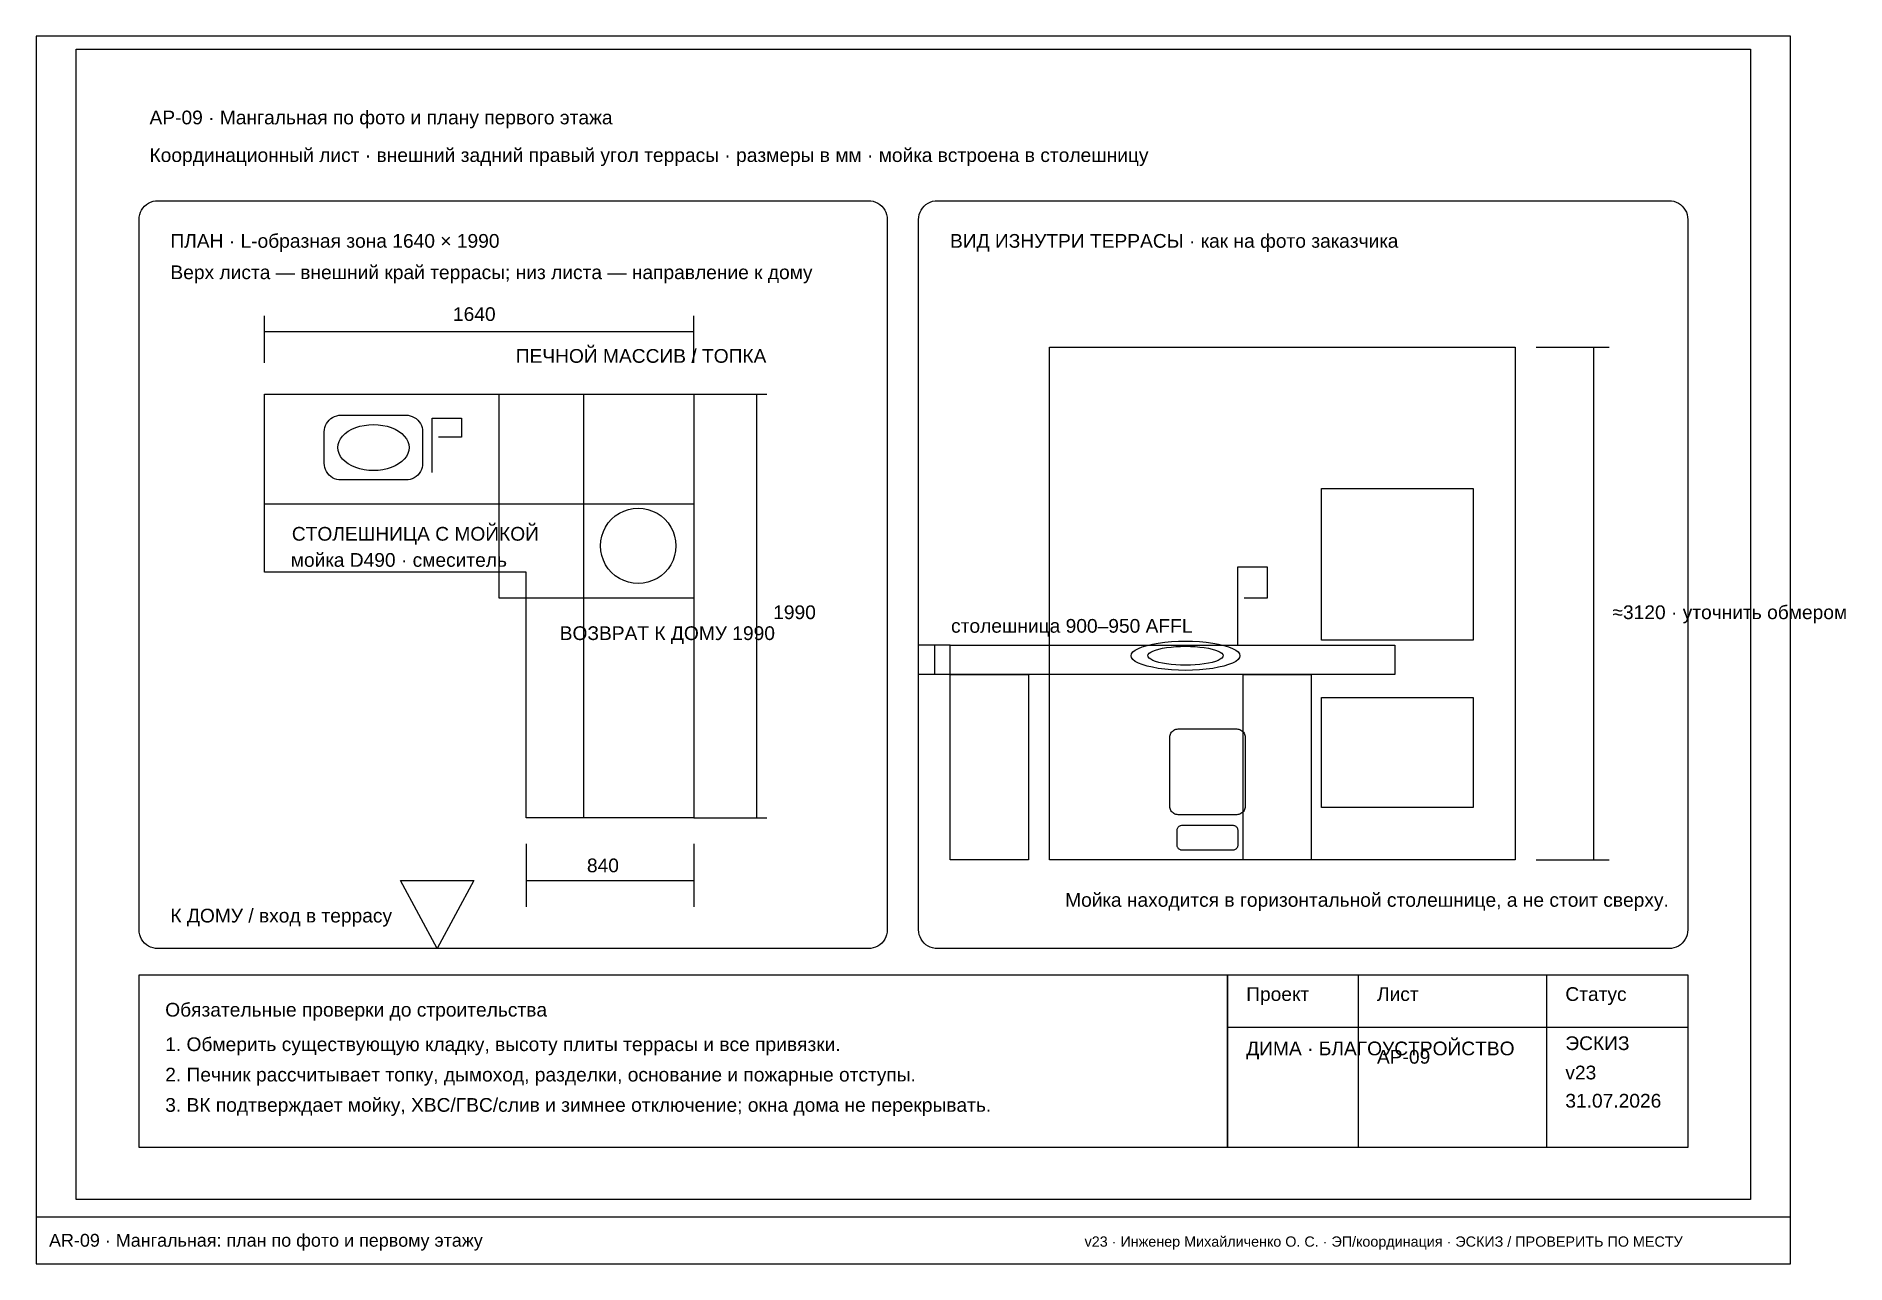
# Paper-space layout 'AR-09' of a CAD drawing. Header units: millimetres. Extents: x 5 to 428, y 5 to 292.
import ezdxf

# ---------------------------------------------------------------- set-up
doc = ezdxf.new("R2010")
doc.units = ezdxf.units.MM
for name, color, linetype in [('A-DIMS', 1, 'Continuous'), ('A-FRAME', 7, 'Continuous'), ('A-OBJECT', 8, 'Continuous'), ('A-TEXT', 7, 'Continuous'), ('A-WALL', 7, 'Continuous')]:
    doc.layers.add(name, color=color, linetype=linetype)
doc.styles.add('ARIAL', font='arial.ttf')

psp = doc.layouts.new('AR-09')

# ---------------------------------------------------------------- linework, layer by layer
at = {"layer": 'A-DIMS'}
for points in [[(58.38, 222.97), (158.65, 222.97)], [(368.95, 219.3), (368.95, 99.48)], [(173.32, 208.3), (173.32, 109.26)], [(214.89, 149.61), (214.89, 142.76)], [(119.52, 94.59), (158.65, 94.59)]]:
    psp.add_lwpolyline(points, dxfattribs=at)
at = {"layer": 'A-FRAME'}
psp.add_line((5, 16), (415, 16), dxfattribs=at)
psp.add_lwpolyline([(5, 5), (415, 5), (415, 292), (5, 292)], close=True, dxfattribs=at)
at = {"layer": 'A-OBJECT'}
for points in [[(14.36, 289), (405.64, 289), (405.64, 20), (14.36, 20), (14.36, 289)], [(33.44, 253.54), (199.48, 253.54), (200.06, 253.5), (200.62, 253.39), (201.17, 253.21), (201.69, 252.95), (202.16, 252.63), (202.6, 252.25), (202.98, 251.82), (203.3, 251.34), (203.55, 250.82), (203.74, 250.28), (203.85, 249.71), (203.89, 249.14), (203.89, 83.09), (203.85, 82.52), (203.74, 81.95), (203.55, 81.41), (203.3, 80.89), (202.98, 80.41), (202.6, 79.98), (202.16, 79.6), (201.69, 79.28), (201.17, 79.03), (200.62, 78.84), (200.06, 78.73), (199.48, 78.69), (33.44, 78.69), (32.86, 78.73), (32.3, 78.84), (31.75, 79.03), (31.24, 79.28), (30.76, 79.6), (30.33, 79.98), (29.95, 80.41), (29.63, 80.89), (29.37, 81.41), (29.19, 81.95), (29.07, 82.52), (29.04, 83.09), (29.04, 249.14), (29.07, 249.71), (29.19, 250.28), (29.37, 250.82), (29.63, 251.34), (29.95, 251.82), (30.33, 252.25), (30.76, 252.63), (31.24, 252.95), (31.75, 253.21), (32.3, 253.39), (32.86, 253.5), (33.44, 253.54), (33.44, 253.54)], [(215.62, 253.54), (386.56, 253.54), (387.14, 253.5), (387.7, 253.39), (388.25, 253.21), (388.76, 252.95), (389.24, 252.63), (389.67, 252.25), (390.05, 251.82), (390.37, 251.34), (390.63, 250.82), (390.81, 250.28), (390.93, 249.71), (390.96, 249.14), (390.96, 83.09), (390.93, 82.52), (390.81, 81.95), (390.63, 81.41), (390.37, 80.89), (390.05, 80.41), (389.67, 79.98), (389.24, 79.6), (388.76, 79.28), (388.25, 79.03), (387.7, 78.84), (387.14, 78.73), (386.56, 78.69), (215.62, 78.69), (215.05, 78.73), (214.49, 78.84), (213.94, 79.03), (213.42, 79.28), (212.94, 79.6), (212.51, 79.98), (212.13, 80.41), (211.81, 80.89), (211.56, 81.41), (211.37, 81.95), (211.26, 82.52), (211.22, 83.09), (211.22, 249.14), (211.26, 249.71), (211.37, 250.28), (211.56, 250.82), (211.81, 251.34), (212.13, 251.82), (212.51, 252.25), (212.94, 252.63), (213.42, 252.95), (213.94, 253.21), (214.49, 253.39), (215.05, 253.5), (215.62, 253.54), (215.62, 253.54)], [(241.79, 219.3), (350.61, 219.3), (350.61, 99.48), (241.79, 99.48), (241.79, 219.3)], [(58.38, 208.3), (158.65, 208.3), (158.65, 109.26), (119.52, 109.26), (119.52, 166.73), (58.38, 166.73), (58.38, 208.3)], [(58.38, 208.3), (158.65, 208.3), (158.65, 182.62), (58.38, 182.62), (58.38, 208.3)], [(113.16, 208.3), (158.65, 208.3), (158.65, 160.61), (113.16, 160.61), (113.16, 208.3)], [(132.97, 208.3), (158.65, 208.3), (158.65, 109.26), (132.97, 109.26), (132.97, 208.3)], [(76.23, 203.41), (91.4, 203.41), (91.91, 203.38), (92.41, 203.28), (92.89, 203.11), (93.35, 202.88), (93.78, 202.6), (94.16, 202.26), (94.5, 201.88), (94.78, 201.45), (95.01, 200.99), (95.17, 200.51), (95.27, 200.01), (95.31, 199.5), (95.31, 192.16), (95.27, 191.65), (95.17, 191.15), (95.01, 190.66), (94.78, 190.2), (94.5, 189.78), (94.16, 189.39), (93.78, 189.06), (93.35, 188.77), (92.89, 188.55), (92.41, 188.38), (91.91, 188.28), (91.4, 188.25), (76.23, 188.25), (75.72, 188.28), (75.22, 188.38), (74.74, 188.55), (74.28, 188.77), (73.85, 189.06), (73.47, 189.39), (73.13, 189.78), (72.85, 190.2), (72.62, 190.66), (72.45, 191.15), (72.35, 191.65), (72.32, 192.16), (72.32, 199.5), (72.35, 200.01), (72.45, 200.51), (72.62, 200.99), (72.85, 201.45), (73.13, 201.88), (73.47, 202.26), (73.85, 202.6), (74.28, 202.88), (74.74, 203.11), (75.22, 203.28), (75.72, 203.38), (76.23, 203.41), (76.23, 203.41)], [(92.13, 195.83), (92.06, 195.13), (91.85, 194.44), (91.5, 193.77), (91.02, 193.14), (90.41, 192.55), (89.69, 192.02), (88.88, 191.56), (87.97, 191.17), (87, 190.86), (85.97, 190.63), (84.9, 190.49), (83.81, 190.45), (82.73, 190.49), (81.66, 190.63), (80.63, 190.86), (79.66, 191.17), (78.75, 191.56), (77.94, 192.02), (77.22, 192.55), (76.61, 193.14), (76.13, 193.77), (75.78, 194.44), (75.57, 195.13), (75.5, 195.83), (75.57, 196.53), (75.78, 197.22), (76.13, 197.89), (76.61, 198.52), (77.22, 199.1), (77.94, 199.63), (78.75, 200.1), (79.66, 200.49), (80.63, 200.8), (81.66, 201.02), (82.73, 201.16), (83.81, 201.21), (84.9, 201.16), (85.97, 201.02), (87, 200.8), (87.97, 200.49), (88.88, 200.1), (89.69, 199.63), (90.41, 199.1), (91.02, 198.52), (91.5, 197.89), (91.85, 197.22), (92.06, 196.53), (92.13, 195.83), (92.13, 195.83)], [(305.37, 186.29), (340.83, 186.29), (340.83, 150.83), (305.37, 150.83), (305.37, 186.29)], [(154.49, 172.84), (154.41, 171.69), (154.19, 170.56), (153.82, 169.47), (153.31, 168.44), (152.67, 167.48), (151.91, 166.62), (151.04, 165.86), (150.09, 165.22), (149.05, 164.71), (147.96, 164.34), (146.83, 164.11), (145.68, 164.04), (144.54, 164.11), (143.41, 164.34), (142.32, 164.71), (141.28, 165.22), (140.33, 165.86), (139.46, 166.62), (138.7, 167.48), (138.06, 168.44), (137.55, 169.47), (137.18, 170.56), (136.96, 171.69), (136.88, 172.84), (136.96, 173.99), (137.18, 175.12), (137.55, 176.21), (138.06, 177.24), (138.7, 178.2), (139.46, 179.07), (140.33, 179.83), (141.28, 180.47), (142.32, 180.97), (143.41, 181.34), (144.54, 181.57), (145.68, 181.64), (146.83, 181.57), (147.96, 181.34), (149.05, 180.97), (150.09, 180.47), (151.04, 179.83), (151.91, 179.07), (152.67, 178.2), (153.31, 177.24), (153.82, 176.21), (154.19, 175.12), (154.41, 173.99), (154.49, 172.84), (154.49, 172.84)], [(218.56, 149.61), (322.49, 149.61), (322.49, 142.76), (218.56, 142.76), (218.56, 149.61)], [(286.3, 147.16), (286.19, 146.72), (285.86, 146.28), (285.33, 145.85), (284.59, 145.45), (283.67, 145.08), (282.57, 144.74), (281.32, 144.45), (279.94, 144.2), (278.45, 144), (276.87, 143.86), (275.24, 143.77), (273.58, 143.74), (271.92, 143.77), (270.29, 143.86), (268.72, 144), (267.22, 144.2), (265.84, 144.45), (264.59, 144.74), (263.49, 145.08), (262.57, 145.45), (261.83, 145.85), (261.3, 146.28), (260.97, 146.72), (260.87, 147.16), (260.97, 147.61), (261.3, 148.05), (261.83, 148.47), (262.57, 148.88), (263.49, 149.25), (264.59, 149.58), (265.84, 149.88), (267.22, 150.13), (268.72, 150.33), (270.29, 150.47), (271.92, 150.56), (273.58, 150.59), (275.24, 150.56), (276.87, 150.47), (278.45, 150.33), (279.94, 150.13), (281.32, 149.88), (282.57, 149.58), (283.67, 149.25), (284.59, 148.88), (285.33, 148.47), (285.86, 148.05), (286.19, 147.61), (286.3, 147.16), (286.3, 147.16)], [(282.39, 147.16), (282.31, 146.88), (282.09, 146.59), (281.72, 146.32), (281.21, 146.06), (280.57, 145.82), (279.81, 145.61), (278.94, 145.42), (277.98, 145.26), (276.95, 145.13), (275.86, 145.04), (274.73, 144.98), (273.58, 144.96), (272.43, 144.98), (271.3, 145.04), (270.21, 145.13), (269.18, 145.26), (268.22, 145.42), (267.36, 145.61), (266.6, 145.82), (265.96, 146.06), (265.45, 146.32), (265.08, 146.59), (264.85, 146.88), (264.78, 147.16), (264.85, 147.45), (265.08, 147.73), (265.45, 148.01), (265.96, 148.26), (266.6, 148.5), (267.36, 148.72), (268.22, 148.91), (269.18, 149.07), (270.21, 149.2), (271.3, 149.29), (272.43, 149.35), (273.58, 149.36), (274.73, 149.35), (275.86, 149.29), (276.95, 149.2), (277.98, 149.07), (278.94, 148.91), (279.81, 148.72), (280.57, 148.5), (281.21, 148.26), (281.72, 148.01), (282.09, 147.73), (282.31, 147.45), (282.39, 147.16), (282.39, 147.16)], [(218.56, 142.76), (236.9, 142.76), (236.9, 99.48), (218.56, 99.48), (218.56, 142.76)], [(287.03, 142.76), (302.93, 142.76), (302.93, 99.48), (287.03, 99.48), (287.03, 142.76)], [(305.37, 137.38), (340.83, 137.38), (340.83, 111.7), (305.37, 111.7), (305.37, 137.38)], [(271.87, 130.05), (285.56, 130.05), (285.82, 130.03), (286.07, 129.98), (286.31, 129.9), (286.54, 129.78), (286.76, 129.64), (286.95, 129.47), (287.12, 129.28), (287.26, 129.07), (287.37, 128.84), (287.45, 128.6), (287.5, 128.34), (287.52, 128.09), (287.52, 111.95), (287.5, 111.69), (287.45, 111.44), (287.37, 111.2), (287.26, 110.97), (287.12, 110.76), (286.95, 110.57), (286.76, 110.4), (286.54, 110.25), (286.31, 110.14), (286.07, 110.06), (285.82, 110.01), (285.56, 109.99), (271.87, 109.99), (271.61, 110.01), (271.36, 110.06), (271.12, 110.14), (270.89, 110.25), (270.68, 110.4), (270.49, 110.57), (270.32, 110.76), (270.18, 110.97), (270.06, 111.2), (269.98, 111.44), (269.93, 111.69), (269.91, 111.95), (269.91, 128.09), (269.93, 128.34), (269.98, 128.6), (270.06, 128.84), (270.18, 129.07), (270.32, 129.28), (270.49, 129.47), (270.68, 129.64), (270.89, 129.78), (271.12, 129.9), (271.36, 129.98), (271.61, 130.03), (271.87, 130.05), (271.87, 130.05)], [(272.85, 107.55), (284.59, 107.55), (284.75, 107.54), (284.9, 107.51), (285.05, 107.45), (285.2, 107.38), (285.33, 107.29), (285.45, 107.19), (285.56, 107.07), (285.65, 106.94), (285.72, 106.79), (285.77, 106.64), (285.8, 106.48), (285.81, 106.32), (285.81, 102.9), (285.8, 102.74), (285.77, 102.58), (285.72, 102.43), (285.65, 102.29), (285.56, 102.16), (285.45, 102.04), (285.33, 101.93), (285.2, 101.84), (285.05, 101.77), (284.9, 101.72), (284.75, 101.69), (284.59, 101.68), (272.85, 101.68), (272.69, 101.69), (272.53, 101.72), (272.38, 101.77), (272.24, 101.84), (272.1, 101.93), (271.98, 102.04), (271.88, 102.16), (271.79, 102.29), (271.72, 102.43), (271.67, 102.58), (271.64, 102.74), (271.63, 102.9), (271.63, 106.32), (271.64, 106.48), (271.67, 106.64), (271.72, 106.79), (271.79, 106.94), (271.88, 107.07), (271.98, 107.19), (272.1, 107.29), (272.24, 107.38), (272.38, 107.45), (272.53, 107.51), (272.69, 107.54), (272.85, 107.55), (272.85, 107.55)], [(90.17, 94.59), (107.29, 94.59), (98.73, 78.69), (90.17, 94.59)], [(29.04, 72.58), (283.36, 72.58), (283.36, 32.23), (29.04, 32.23), (29.04, 72.58)], [(283.36, 72.58), (390.96, 72.58), (390.96, 32.23), (283.36, 32.23), (283.36, 72.58)]]:
    psp.add_lwpolyline(points, close=True, dxfattribs=at)
at = {"layer": 'A-WALL'}
for points in [[(58.38, 215.64), (58.38, 226.64)], [(158.65, 215.64), (158.65, 226.64)], [(355.5, 219.3), (372.62, 219.3)], [(158.65, 208.3), (175.76, 208.3)], [(97.51, 189.96), (97.51, 202.68), (104.36, 202.68), (104.36, 198.27), (98.98, 198.27)], [(285.81, 149.61), (285.81, 167.95), (292.66, 167.95), (292.66, 160.61), (287.28, 160.61)], [(218.56, 149.61), (211.22, 149.61)], [(218.56, 142.76), (211.22, 142.76)], [(158.65, 109.26), (175.76, 109.26)], [(119.52, 103.15), (119.52, 88.47)], [(158.65, 103.15), (158.65, 88.47)], [(355.5, 99.48), (372.62, 99.48)], [(313.93, 72.58), (313.93, 32.23)], [(357.95, 72.58), (357.95, 32.23)], [(283.36, 60.35), (390.96, 60.35)]]:
    psp.add_lwpolyline(points, dxfattribs=at)

# ---------------------------------------------------------------- texts
at = {"layer": 'A-DIMS', "style": 'ARIAL'}
psp.add_text('v23 · Инженер Михайличенко О. С. · ЭП/координация · ЭСКИЗ / ПРОВЕРИТЬ ПО МЕСТУ', height=2.4, dxfattribs=at).set_placement((250, 9))
at = {"layer": 'A-TEXT', "style": 'ARIAL'}
for s, height, p in [('АР-09 · Мангальная по фото и плану первого этажа', 3.2084, (31.48, 271.39)), ('Координационный лист · внешний задний правый угол террасы · размеры в мм · мойка встроена в столешницу', 3.20844, (31.48, 262.59)), ('ПЛАН · L-образная зона 1640 × 1990', 3.2084, (36.37, 242.54)), ('ВИД ИЗНУТРИ ТЕРРАСЫ · как на фото заказчика', 3.2084, (218.56, 242.54)), ('Верх листа — внешний край террасы; низ листа — направление к дому', 3.2084, (36.37, 235.2)), ('1640', 3.208, (102.4, 225.42)), ('ПЕЧНОЙ МАССИВ / ТОПКА', 3.2084, (117.07, 215.64)), ('СТОЛЕШНИЦА С МОЙКОЙ', 3.2084, (64.74, 174.06)), ('мойка D490 · смеситель', 3.2084, (64.5, 167.95)), ('1990', 3.208, (177.23, 155.72)), ('≈3120 · уточнить обмером', 3.2084, (373.36, 155.72)), ('ВОЗВРАТ К ДОМУ 1990', 3.2084, (127.34, 150.83)), ('столешница 900–950 AFFL', 3.2084, (218.8, 152.54)), ('840', 3.208, (133.7, 96.54)), ('Мойка находится в горизонтальной столешнице, а не стоит сверху.', 3.2084, (245.46, 88.47)), ('К ДОМУ / вход в террасу', 3.2084, (36.37, 84.8)), ('Проект', 3.208, (287.77, 66.46)), ('Лист', 3.208, (318.33, 66.46)), ('Статус', 3.208, (362.35, 66.46)), ('Обязательные проверки до строительства', 3.2084, (35.15, 62.8)), ('1. Обмерить существующую кладку, высоту плиты террасы и все привязки.', 3.2084, (35.15, 54.73)), ('ДИМА · БЛАГОУСТРОЙСТВО', 3.2084, (287.77, 53.75)), ('АР-09', 3.208, (318.33, 51.79)), ('ЭСКИЗ', 3.208, (362.35, 54.97)), ('2. Печник рассчитывает топку, дымоход, разделки, основание и пожарные отступы.', 3.2084, (35.15, 47.63)), ('v23', 3.208, (362.35, 48.12)), ('3. ВК подтверждает мойку, ХВС/ГВС/слив и зимнее отключение; окна дома не перекрывать.', 3.2084, (35.15, 40.54)), ('31.07.2026', 3.208, (362.35, 41.52)), ('AR-09 · Мангальная: план по фото и первому этажу', 3, (8, 9))]:
    psp.add_text(s, height=height, dxfattribs=at).set_placement(p)

doc.saveas('drawing.dxf')
